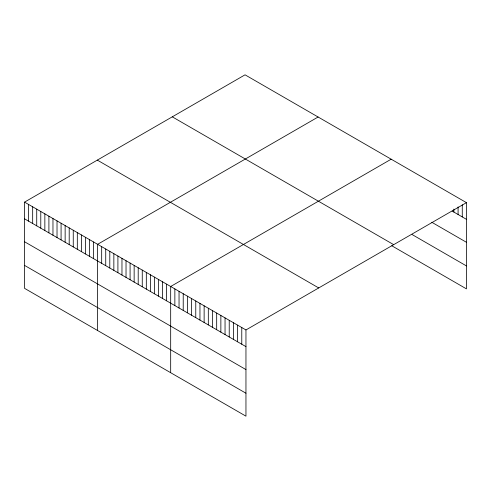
<?xml version="1.0" encoding="UTF-8"?>
<svg xmlns="http://www.w3.org/2000/svg" width="491" height="491" viewBox="0 0 491 491"><rect width="100%" height="100%" fill="white"/><g stroke="black" fill="none" stroke-linecap="round" stroke-linejoin="round"><path stroke-width="0.74" d="M466.45 202.654L245.954 329.952L245.954 416.172L24.55 288.346L24.55 202.126L245.046 74.828L466.45 202.654L466.45 288.874L391.769 245.758M318.107 117.011L97.617 244.309L97.617 330.529M391.174 159.194L170.678 286.492L170.678 372.712M452.113 211.056L466.45 219.336M431.798 222.276L466.45 242.284M412.084 234.538L466.45 265.926M172.28 116.833L393.69 244.665M97.31 160.115L318.72 287.947M24.55 202.126L245.954 329.952M24.55 218.808L245.954 346.634M24.55 241.756L245.954 369.582M24.55 265.398L245.954 393.223M462.27 204.79L462.27 216.918M458.085 206.92L458.085 214.506M453.905 209.056L453.905 212.087M241.775 327.54L241.775 344.222M237.589 325.128L237.589 341.804M233.409 322.71L233.409 339.391M229.229 320.298L229.229 336.979M225.044 317.88L225.044 334.561M220.864 315.468L220.864 332.149M216.678 313.055L216.678 329.731M212.499 310.637L212.499 327.319M208.319 308.225L208.319 324.901M204.133 305.807L204.133 322.489M199.954 303.395L199.954 320.077M195.768 300.983L195.768 317.659M191.588 298.565L191.588 315.247M187.409 296.153L187.409 312.828M183.223 293.735L183.223 310.416M179.043 291.323L179.043 308.004M174.857 288.911L174.857 305.586M166.621 284.148L166.621 300.83M162.558 281.809L162.558 298.485M158.501 279.465L158.501 296.141M154.444 277.12L154.444 293.802M150.381 274.776L150.381 291.458M146.324 272.431L146.324 289.113M142.261 270.087L142.261 286.769M138.204 267.748L138.204 284.424M134.147 265.404L134.147 282.079M130.084 263.059L130.084 279.741M126.027 260.715L126.027 277.397M121.971 258.37L121.971 275.052M117.908 256.026L117.908 272.708M113.851 253.687L113.851 270.363M109.794 251.343L109.794 268.018M105.731 248.998L105.731 265.68M101.674 246.654L101.674 263.336M93.554 241.965L93.554 258.647M89.497 239.626L89.497 256.302M85.434 237.282L85.434 253.957M81.377 234.937L81.377 251.619M77.32 232.593L77.32 249.275M73.257 230.248L73.257 246.93M69.2 227.904L69.2 244.586M65.143 225.565L65.143 242.241M61.08 223.221L61.08 239.896M57.024 220.876L57.024 237.558M52.967 218.532L52.967 235.214M48.904 216.187L48.904 232.869M44.847 213.843L44.847 230.525M40.784 211.504L40.784 228.18M36.727 209.16L36.727 225.835M32.67 206.815L32.67 223.497M28.607 204.471L28.607 221.153"/></g></svg>
